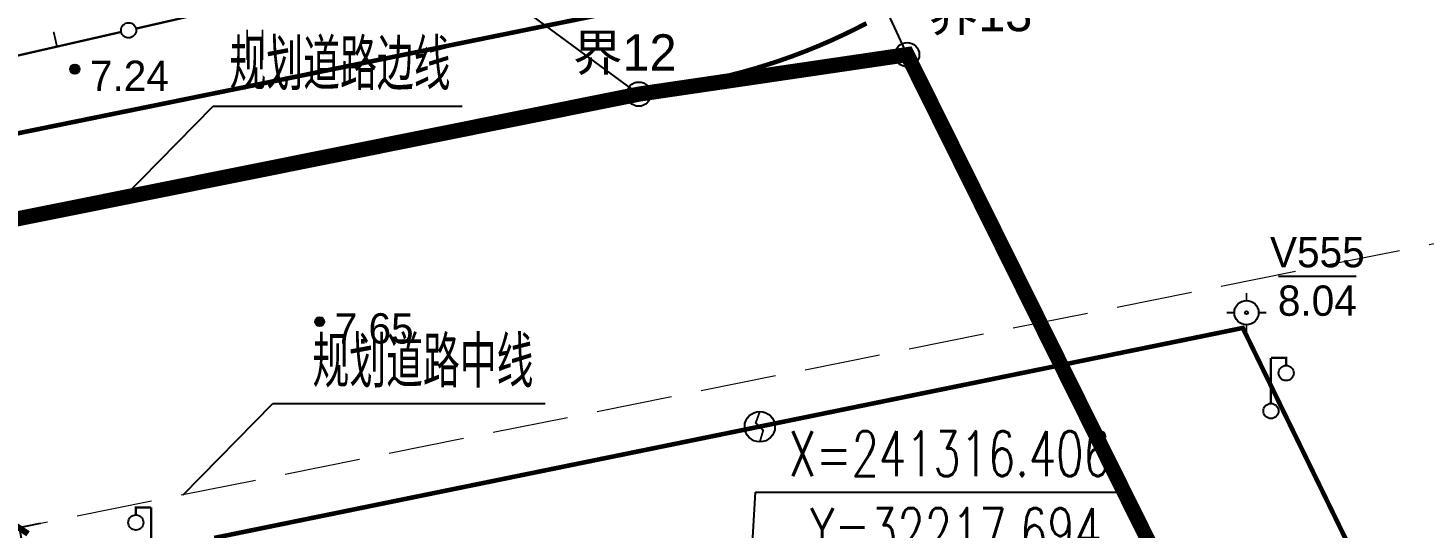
# Model space of a CAD drawing. Extents: x -83084 to 31773731, y -158416 to 241421036.
# Drawn here: x 32194.06 to 32240.12, y 241321.8 to 241338.29 of the extents above; entities that cross this region are included whole.
import ezdxf
from ezdxf.enums import TextEntityAlignment as Align
from ezdxf.xclip import XClip

# ---------------------------------------------------------------- set-up
doc = ezdxf.new("R2010")
doc.units = 0
doc.header["$LTSCALE"] = 1000
doc.header["$MEASUREMENT"] = 0
doc.header["$XCLIPFRAME"] = 0
for name, pattern in [('1', [0]), ('2', [0]), ('721020', [0]), ('721120', [0]), ('CENTER2', [1.125, 0.75, -0.125, 0.125, -0.125]), ('DASH', [0.35, 0.25, -0.1])]:
    doc.linetypes.add(name, pattern=pattern)
for name, color, linetype in [('DIM_COOR', 3, 'Continuous'), ('DIM_LEAD', 3, 'Continuous'), ('GZ_BJT_用地界线', 1, 'Continuous'), ('PUB_DIM', 3, 'Continuous'), ('PUB_TEXT', 7, 'Continuous'), ('规划道路边线', 165, 'Continuous')]:
    doc.layers.add(name, color=color, linetype=linetype)
doc.layers.add('地形', color=7, linetype='Continuous', true_color=0x323232)
doc.layers.add('建筑控制线', color=7, linetype='Continuous', true_color=0xff0505)
doc.layers.add('道路中线', color=252, linetype='Continuous', lineweight=0)
doc.layers.add('间距公式核对', color=241, linetype='Continuous', lineweight=0)
doc.styles.add('_TCH_DIM', font='SIMPLEX', dxfattribs={"bigfont": 'GBCBIG'})
doc.styles.add('_TCH_DIM_T3', font='SIMPLEX', dxfattribs={"width": 0.705882, "bigfont": 'GBCBIG'})
doc.styles.add('DMHT', font='')
doc.styles.add('HZTXT', font='simhei.ttf')
doc.styles.add('KZHT', font='')
doc.styles.add('number', font='')
doc.styles.get('DMHT').set_extended_font_data('方正细等线简体')
doc.styles.get('KZHT').set_extended_font_data('方正细等线简体')
doc.styles.get('number').set_extended_font_data('方正细等线简体')
doc.dimstyles.new('_TCH_ARCH_M_M&&1', dxfattribs={"dimtxt": 1.4875, "dimasz": 0.5, "dimexe": 1.25, "dimexo": 1.5, "dimgap": 0.63125, "dimtad": 1, "dimzin": 0, "dimdsep": 46, "dimtxsty": '_TCH_DIM_T3', "dimblk": 'ARCHTICK', "dimcen": 0.09, "dimclrt": 7, "dimazin": 2, "dimtfac": 1, "dimtdec": 0, "dimtix": 1, "dimtmove": 2, "dimatfit": 3, "dimfxl": 0, "dimtolj": 1, "dimtzin": 0, "dimarcsym": 0})

# ---------------------------------------------------------------- blocks, each defined once
blk = doc.blocks.new('jjjg')
at = {"layer": '建筑控制线', "color": 1, "linetype": 'CENTER2', "ltscale": 0.01, "const_width": 0.5}
blk.add_lwpolyline([(336.982, 292.091), (359.271, 296.561), (418.192, 308.38), (427.047, 309.682), (440.681, 282.215), (445.195, 273.123), (466.343, 230.518), (514.694, 142.859), (494.359, 136.702), (383.239, 107.973), (344.513, 97.96)], dxfattribs=at)
blk.add_lwpolyline([(336.982, 292.091), (359.271, 296.561), (418.192, 308.38), (427.047, 309.682), (440.681, 282.215, 0.048847), (437.845, 284.89, 0.217433), (421.674, 288.68), (357.562, 275.82), (341.257, 272.55, 0.43043)], format="xyb", dxfattribs=at)
blk = doc.blocks.new('263906')
at = {"color": 0, "linetype": 'Continuous', "lineweight": -3}
blk.add_circle((0, 0), 0.8, dxfattribs=at)
at = {"color": 0}
blk.add_point((0, 0), dxfattribs=at)
blk = doc.blocks.new('24502001')
at = {"color": 0, "linetype": 'Continuous', "lineweight": -3}
blk.add_circle((0, 0), 0.5, dxfattribs=at)
blk = doc.blocks.new('24502002')
at = {"color": 0, "linetype": 'Continuous', "lineweight": -3, "const_width": 0.12}
blk.add_lwpolyline([(0, 0), (0, -1)], dxfattribs=at)
blk = doc.blocks.new('333')
at = {"color": 0, "linetype": 'Continuous', "lineweight": -3, "const_width": 0.15}
for points in [[(0, 0.5), (0, 3.5)], [(0, 3.5), (1, 3.5), (1, 3)]]:
    blk.add_lwpolyline(points, dxfattribs=at)
at = {"color": 0, "linetype": 'Continuous', "lineweight": -3}
for centre in [(1, 2.5), (0, 0)]:
    blk.add_circle(centre, 0.5, dxfattribs=at)
blk = doc.blocks.new('332')
at = {"color": 0, "linetype": 'Continuous', "lineweight": -3, "const_width": 0.15}
for points in [[(0, 3.5), (-1, 3.5), (-1, 3)], [(0, 0.5), (0, 3.5)]]:
    blk.add_lwpolyline(points, dxfattribs=at)
at = {"color": 0, "linetype": 'Continuous', "lineweight": -3}
for centre in [(-1, 2.5), (0, 0)]:
    blk.add_circle(centre, 0.5, dxfattribs=at)
blk = doc.blocks.new('904')
at = {"linetype": '2'}
h = blk.add_hatch(color=0, dxfattribs=at)
edge = h.paths.add_edge_path(flags=0)
edge.add_arc((0, 0), 0.3, 0, 360)
at = {"color": 0, "linetype": 'Continuous', "lineweight": -3}
for radius in [0.3, 0.15]:
    blk.add_circle((0, 0), radius, dxfattribs=at)
blk = doc.blocks.new('106')
at = {"color": 0, "linetype": '1', "lineweight": -3, "const_width": 0.12}
for points in [[(0, 0.8), (0, 1.3)], [(-0.8, 0), (-1.3, 0)], [(0.8, 0), (1.3, 0)], [(0, -0.8), (0, -1.3)]]:
    blk.add_lwpolyline(points, dxfattribs=at)
at = {"color": 0, "linetype": '1', "lineweight": -3}
for radius in [0.8, 0.1]:
    blk.add_circle((0, 0), radius, dxfattribs=at)
blk = doc.blocks.new('151')
at = {"color": 0, "linetype": 'Continuous', "lineweight": -3, "const_width": 0.12}
for points in [[(-0.5, 2), (-0.5, 0)], [(0.5, 2), (0.5, 0)]]:
    blk.add_lwpolyline(points, dxfattribs=at)
blk = doc.blocks.new('661')
at = {"color": 0, "linetype": 'Continuous', "lineweight": -3, "const_width": 0.12}
blk.add_lwpolyline([(0, 1), (-0.274, 0.248), (0.221, -0.247), (0, -1)], dxfattribs=at)
at = {"color": 0, "linetype": 'Continuous', "lineweight": -3}
blk.add_circle((0, 0), 1, dxfattribs=at)
blk = doc.blocks.new('ysdx12')
at = {"layer": '地形', "linetype": '721120', "lineweight": -3, "ltscale": 0.5, "const_width": 0.15}
blk.add_lwpolyline([(197.654, 222.209), (197.262, 222.008), (196.866, 221.816), (196.465, 221.633), (196.061, 221.458), (195.652, 221.293), (195.24, 221.136), (194.825, 220.989), (194.407, 220.851), (193.986, 220.722), (193.562, 220.602), (193.135, 220.492), (192.706, 220.391), (192.275, 220.301), (190.143, 219.874)], dxfattribs=at)
at = {"layer": '地形', "linetype": 'Continuous', "lineweight": -3, "ltscale": 0.5, "const_width": 0.15}
for points in [[(195.247, 250.947), (198.096, 242.005), (202.391, 228.523, -0.327503), (201.457, 225.508), (200.635, 224.885), (162.545, 217.134), (110.713, 206.863), (110.542, 207.707)], [(176.133, 205.239), (210.07, 212.163), (214.402, 203.285), (228.452, 177.911), (231.944, 168.433), (246.269, 133.15), (253.615, 118.831), (272.1, 85.458, -0.121922), (270.673, 80.182), (269.839, 79.521)]]:
    blk.add_lwpolyline(points, format="xyb", dxfattribs=at)
at = {"layer": '地形', "linetype": 'Continuous', "lineweight": -3, "ltscale": 0.5}
for points, const_width in [([(173.544, 222.032), (175.67, 222.517)], 0.075), ([(170.946, 221.44), (173.072, 221.925)], 0.075), ([(168.821, 220.955), (170.946, 221.44)], 0.075), ([(211.242, 213.864), (213.817, 213.864)], 0.06)]:
    blk.add_lwpolyline(points, dxfattribs=dict(at, const_width=const_width))
at = {"layer": '地形', "linetype": '721020', "lineweight": -3, "ltscale": 0.5, "const_width": 0.15}
blk.add_lwpolyline([(108.93, 203.583), (131.218, 208.054), (190.14, 219.873), (198.995, 221.175), (212.629, 193.708), (217.143, 184.616), (238.291, 142.011), (286.642, 54.352), (266.307, 48.195), (155.187, 19.465), (116.461, 9.453)], dxfattribs=at)
at = {"layer": '地形', "linetype": 'Continuous', "xscale": 0.5, "yscale": 0.5, "rotation": 192.8423862336027}
for name, p in [('24502001', (173.308, 221.978)), ('24502002', (170.946, 221.44))]:
    blk.add_blockref(name, p, dxfattribs=at)
at = {"layer": '地形', "linetype": 'Continuous', "xscale": 0.5, "yscale": 0.5}
for name, p in [('151', (177.473, 220.997)), ('263906', (198.995, 221.175)), ('904', (171.534, 220.696)), ('263906', (190.14, 219.873)), ('106', (210.192, 212.669)), ('904', (179.609, 212.368)), ('333', (210.999, 209.425)), ('661', (194.135, 208.907)), ('332', (174.049, 204.496))]:
    blk.add_blockref(name, p, dxfattribs=at)
at = {"layer": '地形'}
for s, height, style, p in [('界13', 1.2, 'number', (201.414, 222.548)), ('界12', 1.2, 'number', (189.677, 221.246)), ('V555', 1, 'KZHT', (212.53, 214.664)), ('8.04', 1, 'KZHT', (212.53, 213.064))]:
    blk.add_text(s, height=height, dxfattribs=dict(at, style=style)).set_placement(p, align=Align.MIDDLE_CENTER)
for points in [[(172.034, 221.096), (174.609, 221.096), (174.609, 219.846), (172.034, 219.846)], [(180.109, 212.768), (182.684, 212.768), (182.684, 211.518), (180.109, 211.518)]]:
    blk.add_wipeout(points).dxf.layer = '地形'
at = {"layer": '地形', "style": 'DMHT'}
for s, p in [('7.24', (172.034, 220.976)), ('7.65', (180.109, 212.648))]:
    blk.add_text(s, height=1, dxfattribs=at).set_placement(p, align=Align.TOP_LEFT)
blk = doc.blocks.new('_ArchTick')
at = {"color": 0, "linetype": 'ByBlock', "const_width": 0.4}
blk.add_lwpolyline([(-0.5, -0.5), (0.5, 0.5)], dxfattribs=at)
blk = doc.blocks.new('*D218')
at = {"layer": 'Defpoints', "color": 0, "transparency": 16777216}
for p in [(128.864, 163.962), (133.821, 139.245), (131.659, 138.811)]:
    blk.add_point(p, dxfattribs=at)
at = {"layer": 'PUB_DIM', "color": 0, "lineweight": -2, "transparency": 16777216}
for p, q in [((127.393, 163.667), (125.476, 163.282)), ((126.701, 163.528), (131.659, 138.811)), ((132.351, 138.95), (130.434, 138.566))]:
    blk.add_line(p, q, dxfattribs=at)
at = {"layer": 'PUB_DIM', "color": 0, "lineweight": -2, "transparency": 16777216, "xscale": 0.5, "yscale": 0.5, "zscale": 0.5}
for p, rotation in [((126.701, 163.528), 101.3421496034275), ((131.659, 138.811), 281.3421496034275)]:
    blk.add_blockref('_ArchTick', p, dxfattribs=dict(at, rotation=rotation))
at = {"layer": 'PUB_DIM', "color": 7, "transparency": 16777216, "insert": (130.528, 151.44), "char_height": 1.4875, "attachment_point": 5, "rotation": 281.3421, "style": '_TCH_DIM_T3'}
blk.add_mtext('\\A1;25.21', dxfattribs=at)
blk = doc.blocks.new('ghdlbx')
at = {"layer": '规划道路边线', "linetype": '721120', "lineweight": -3, "ltscale": 0.5, "const_width": 0.15}
blk.add_lwpolyline([(197.654, 222.209), (197.262, 222.008), (196.866, 221.816), (196.465, 221.633), (196.061, 221.458), (195.652, 221.293), (195.24, 221.136), (194.825, 220.989), (194.407, 220.851), (193.986, 220.722), (193.562, 220.602), (193.135, 220.492), (192.706, 220.391), (192.275, 220.301), (190.143, 219.874)], dxfattribs=at)
at = {"layer": '规划道路边线', "linetype": '721020', "lineweight": -3, "ltscale": 0.5, "const_width": 0.15}
blk.add_lwpolyline([(88.861, 200.662, 0.024922), (107.559, 203.314, 0.002245), (108.93, 203.583), (131.218, 208.054), (190.14, 219.873)], format="xyb", dxfattribs=at)
at = {"layer": '道路中线', "linetype": 'DASH', "ltscale": 0.01}
blk.add_line((232.401, 218.151), (90.519, 189.691), dxfattribs=at)
blk = doc.blocks.new('zbyd')
at = {"layer": 'DIM_COOR', "color": 3}
for p, q in [((-87.647, 166.823), (-91.951, 176.204)), ((-96.502, 165.521), (-106.973, 173.224)), ((-93.02, 145.821), (-92.655, 152.395)), ((-92.655, 152.395), (-80.5, 152.395))]:
    blk.add_line(p, q, dxfattribs=at)
at = {"layer": 'DIM_LEAD'}
for p, q in [((-113.497, 162.112), (-110.543, 165.125)), ((-110.543, 165.125), (-102.33, 165.125)), ((-111.531, 152.307), (-108.576, 155.32)), ((-108.576, 155.32), (-99.594, 155.32))]:
    blk.add_line(p, q, dxfattribs=at)
at = {"layer": 'PUB_TEXT', "style": '_TCH_DIM'}
for s, p in [('规划道路边线', (-110.004, 165.65)), ('规划道路中线', (-107.268, 155.845))]:
    blk.add_text(s, height=1.6879, dxfattribs=at).set_placement(p)
at = {"layer": 'PUB_TEXT', "style": '_TCH_DIM', "width": 0.705882}
for s, p in [('X=241316.406', (-91.55, 152.92)), ('Y=32217.694', (-90.85, 150.382))]:
    blk.add_text(s, height=1.4875, dxfattribs=at).set_placement(p)
blk = doc.blocks.new('cc')
at = {"layer": '间距公式核对', "style": 'HZTXT'}
blk.add_text('≥[0.8x30+(H1-30)x0.5且≥26M、≤50M]/2', height=1, rotation=281.7158, dxfattribs=at).set_placement((124.575, 165.676))
at = {"layer": 'PUB_DIM'}
dim = blk.add_aligned_dim(p1=(128.864, 163.962), p2=(133.821, 139.245), distance=-2.205, dimstyle='_TCH_ARCH_M_M&&1', dxfattribs=at)
dim.commit()
dim.dimension.update_dxf_attribs({"geometry": '*D218', "text_midpoint": (130.528, 151.44)})

msp = doc.modelspace()

# ---------------------------------------------------------------- linework, layer by layer
at = {"layer": 'GZ_BJT_用地界线', "linetype": 'CENTER2', "lineweight": 0, "ltscale": 10, "const_width": 0.001}
msp.add_lwpolyline([(32133.002, 241319.816), (32155.29, 241324.287), (32214.212, 241336.106), (32223.067, 241337.408), (32236.701, 241309.941), (32241.215, 241300.849), (32262.363, 241258.244), (32310.714, 241170.585), (32290.379, 241164.428), (32179.259, 241135.698), (32140.533, 241125.686)], dxfattribs=at)
msp.add_lwpolyline([(32133.002, 241319.816), (32155.29, 241324.287), (32214.212, 241336.106), (32223.067, 241337.408), (32236.701, 241309.941), (32241.215, 241300.849), (32262.363, 241258.244), (32310.714, 241170.585), (32290.379, 241164.428), (32179.259, 241135.698), (32140.533, 241125.686)], dxfattribs=at)
msp.add_lwpolyline([(32133.002, 241319.816), (32155.29, 241324.287), (32214.212, 241336.106), (32223.067, 241337.408), (32236.701, 241309.941), (32241.215, 241300.849), (32262.363, 241258.244), (32310.714, 241170.585), (32290.379, 241164.428), (32179.259, 241135.698), (32140.533, 241125.686)], dxfattribs=at)
msp.add_lwpolyline([(32133.002, 241319.816), (32155.29, 241324.287), (32214.212, 241336.106), (32223.067, 241337.408), (32236.701, 241309.941), (32241.215, 241300.849), (32262.363, 241258.244), (32310.714, 241170.585), (32290.379, 241164.428), (32179.259, 241135.698), (32140.533, 241125.686)], dxfattribs=at)
at = {"layer": 'GZ_BJT_用地界线', "linetype": 'CENTER2', "lineweight": 0}
msp.add_lwpolyline([(32133.002, 241319.816), (32155.29, 241324.287), (32214.212, 241336.106), (32223.067, 241337.408), (32236.701, 241309.941, 0.048847), (32233.865, 241312.615, 0.217433), (32217.694, 241316.406), (32153.582, 241303.546), (32137.277, 241300.275, 0.43043)], format="xyb", dxfattribs=at)

# ---------------------------------------------------------------- block references
at = {"layer": 'PUB_TEXT'}
ref = msp.add_blockref('jjjg', (31796.02, 241027.726), dxfattribs=at)
XClip(ref).set_block_clipping_path([(-13.0000000003, -5.0000000001), (531.4999999997, 405.4999999999)])

# ---------------------------------------------------------------- next in the draw order: block references
ref = msp.add_blockref('ysdx12', (32024.072, 241116.233))
XClip(ref).set_block_clipping_path([(-272.4682125144, -93.5070921242), (303.3494281587, 310.7769526536)])

# ---------------------------------------------------------------- next in the draw order: block references
ref = msp.add_blockref('ghdlbx', (32024.072, 241116.233))
XClip(ref).set_block_clipping_path([(-228.0520679788, -93.5070920873), (303.447932021, 316.9929079127)])
for name, p in [('zbyd', (32310.714, 241170.585)), ('cc', (32067.065, 241158.277))]:
    msp.add_blockref(name, p)

doc.saveas('drawing.dxf')
